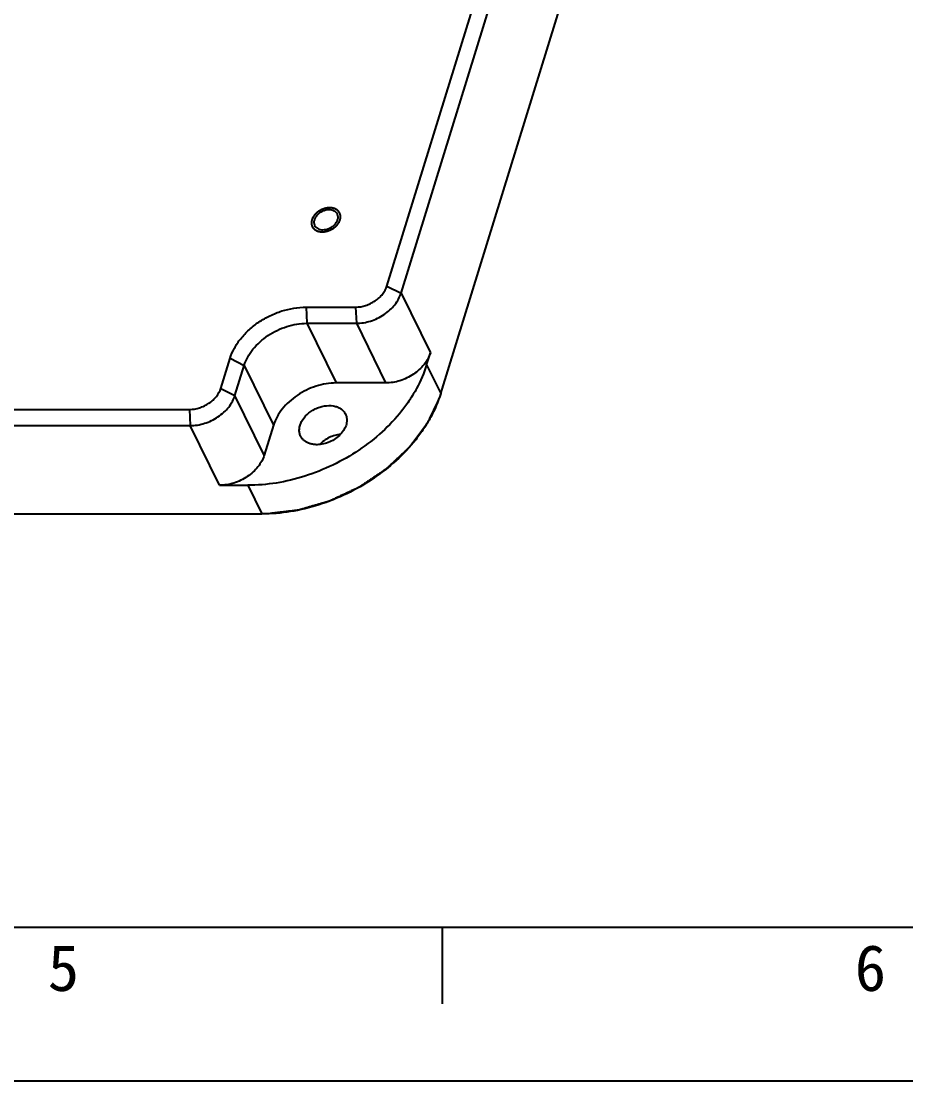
# Model space of a CAD drawing. Header units: millimetres. Extents: x 0 to 841, y 0 to 594.
# Drawn here: x 235.6 to 293.1, y 0 to 68.9 of the extents above; entities that cross this region are included whole.
import ezdxf

# ---------------------------------------------------------------- set-up
doc = ezdxf.new("R2010")
doc.units = ezdxf.units.MM
doc.header["$LTSCALE"] = 46.255
doc.layers.get('0').update_dxf_attribs({"linetype": 'CONTINUOUS'})
for name, color, linetype in [('09_ALL_ROUNDS', 7, 'CONTINUOUS'), ('10_ALL_CHAMFER', 7, 'CONTINUOUS'), ('11_ALL_COSMETICS', 7, 'CONTINUOUS'), ('20_ALL_FEATURES', 7, 'CONTINUOUS')]:
    doc.layers.add(name, color=color, linetype=linetype)
doc.styles.add('TEXTSTYLE_2', font='simfang.ttf')

msp = doc.modelspace()

# ---------------------------------------------------------------- linework, layer by layer
at = {"color": 7}
for p, q in [((25, 10), (831, 10)), ((263, 5), (263, 10)), ((0, 0), (841, 0))]:
    msp.add_line(p, q, dxfattribs=at)
at = {"color": 4}
for points in [[(256.34, 56.025), (256.342, 56.038), (256.346, 56.057), (256.351, 56.082), (256.355, 56.101), (256.358, 56.12), (256.361, 56.136), (256.364, 56.148), (256.366, 56.158), (256.367, 56.166), (256.368, 56.171), (256.369, 56.175), (256.37, 56.177), (256.369, 56.179), (256.369, 56.182), (256.369, 56.188), (256.369, 56.195), (256.368, 56.204), (256.368, 56.217), (256.367, 56.232), (256.366, 56.25), (256.365, 56.268), (256.364, 56.284), (256.364, 56.296), (256.364, 56.304), (256.363, 56.31), (256.363, 56.314), (256.363, 56.318), (256.363, 56.321), (256.363, 56.323), (256.362, 56.325), (256.361, 56.328), (256.36, 56.332), (256.359, 56.336), (256.357, 56.342), (256.355, 56.349), (256.351, 56.36), (256.347, 56.374), (256.341, 56.391), (256.336, 56.408), (256.332, 56.422), (256.328, 56.433), (256.326, 56.44), (256.324, 56.446), (256.323, 56.45), (256.322, 56.453), (256.321, 56.456), (256.32, 56.458), (256.319, 56.46), (256.317, 56.463), (256.315, 56.466), (256.313, 56.47), (256.309, 56.475), (256.305, 56.481), (256.299, 56.491), (256.29, 56.503), (256.281, 56.519), (256.271, 56.534), (256.263, 56.546), (256.256, 56.556), (256.252, 56.562), (256.249, 56.567), (256.246, 56.571), (256.244, 56.574), (256.243, 56.577), (256.241, 56.579), (256.24, 56.58), (256.237, 56.582), (256.234, 56.585), (256.231, 56.588), (256.227, 56.592), (256.221, 56.597), (256.212, 56.605), (256.2, 56.615), (256.187, 56.627), (256.173, 56.639), (256.162, 56.65), (256.153, 56.658), (256.146, 56.664), (256.14, 56.669), (256.136, 56.672), (256.134, 56.674), (256.133, 56.676), (256.13, 56.677), (256.127, 56.678), (256.122, 56.681), (256.115, 56.685), (256.107, 56.689), (256.096, 56.695), (256.081, 56.703), (256.064, 56.712), (256.047, 56.721), (256.033, 56.728), (256.022, 56.734), (256.013, 56.739), (256.006, 56.743), (256.001, 56.745), (255.998, 56.747), (255.996, 56.748), (255.994, 56.749), (255.991, 56.75), (255.985, 56.751), (255.977, 56.754), (255.967, 56.756), (255.953, 56.76), (255.937, 56.765), (255.917, 56.77), (255.897, 56.776), (255.881, 56.781), (255.868, 56.784), (255.858, 56.787), (255.85, 56.789), (255.844, 56.791), (255.841, 56.792), (255.838, 56.793), (255.835, 56.793), (255.832, 56.793), (255.825, 56.794), (255.816, 56.795), (255.805, 56.796), (255.79, 56.797), (255.772, 56.799), (255.75, 56.8), (255.727, 56.802), (255.709, 56.804), (255.694, 56.805), (255.683, 56.806), (255.674, 56.807), (255.667, 56.808), (255.664, 56.808), (255.661, 56.808), (255.658, 56.808), (255.654, 56.808), (255.648, 56.807), (255.638, 56.806), (255.627, 56.805), (255.611, 56.804), (255.592, 56.803), (255.569, 56.801), (255.546, 56.799), (255.527, 56.797), (255.512, 56.796), (255.5, 56.795), (255.491, 56.794), (255.484, 56.794), (255.48, 56.793), (255.477, 56.793), (255.475, 56.793), (255.471, 56.792), (255.464, 56.79), (255.454, 56.788), (255.443, 56.785), (255.427, 56.781), (255.408, 56.777), (255.385, 56.771), (255.361, 56.766), (255.342, 56.761), (255.326, 56.757), (255.315, 56.755), (255.305, 56.752), (255.298, 56.751), (255.295, 56.75), (255.292, 56.749), (255.289, 56.748), (255.285, 56.746), (255.278, 56.744), (255.269, 56.74), (255.258, 56.736), (255.243, 56.73), (255.224, 56.722), (255.201, 56.713), (255.179, 56.704), (255.16, 56.697), (255.145, 56.691), (255.133, 56.686), (255.124, 56.683), (255.117, 56.68), (255.114, 56.678), (255.111, 56.677), (255.108, 56.676), (255.104, 56.674), (255.098, 56.67), (255.089, 56.665), (255.079, 56.659), (255.064, 56.651), (255.046, 56.64), (255.025, 56.628), (255.003, 56.616), (254.985, 56.605), (254.971, 56.597), (254.96, 56.591), (254.951, 56.586), (254.945, 56.582), (254.941, 56.58), (254.939, 56.579), (254.936, 56.577), (254.933, 56.574), (254.928, 56.57), (254.92, 56.564), (254.91, 56.557), (254.898, 56.547), (254.882, 56.534), (254.863, 56.52), (254.845, 56.505), (254.829, 56.493), (254.816, 56.483), (254.807, 56.475), (254.799, 56.469), (254.794, 56.465), (254.791, 56.462), (254.788, 56.461), (254.786, 56.458), (254.783, 56.456), (254.779, 56.451), (254.772, 56.444), (254.764, 56.435), (254.754, 56.424), (254.741, 56.41), (254.725, 56.393), (254.709, 56.376), (254.696, 56.362), (254.685, 56.351), (254.677, 56.343), (254.671, 56.336), (254.666, 56.331), (254.664, 56.328), (254.661, 56.326), (254.66, 56.324), (254.658, 56.321), (254.654, 56.315), (254.649, 56.308), (254.643, 56.298), (254.635, 56.286), (254.625, 56.271), (254.613, 56.253), (254.6, 56.235), (254.59, 56.219), (254.582, 56.207), (254.576, 56.198), (254.571, 56.19), (254.567, 56.185), (254.565, 56.182), (254.564, 56.18), (254.563, 56.177), (254.561, 56.174), (254.559, 56.168), (254.556, 56.16), (254.551, 56.151), (254.546, 56.138), (254.539, 56.122), (254.528, 56.096), (254.514, 56.064), (254.503, 56.038), (254.498, 56.025)], [(254.498, 56.025), (254.495, 56.012), (254.492, 55.993), (254.487, 55.968), (254.483, 55.949), (254.479, 55.93), (254.476, 55.914), (254.474, 55.901), (254.472, 55.892), (254.47, 55.884), (254.469, 55.878), (254.469, 55.875), (254.468, 55.873), (254.468, 55.87), (254.469, 55.867), (254.469, 55.862), (254.469, 55.854), (254.47, 55.845), (254.47, 55.833), (254.471, 55.818), (254.472, 55.8), (254.473, 55.781), (254.473, 55.766), (254.474, 55.754), (254.474, 55.746), (254.474, 55.74), (254.475, 55.736), (254.475, 55.732), (254.475, 55.729), (254.475, 55.726), (254.476, 55.724), (254.477, 55.721), (254.478, 55.718), (254.479, 55.714), (254.481, 55.708), (254.483, 55.701), (254.487, 55.69), (254.491, 55.676), (254.496, 55.659), (254.502, 55.642), (254.506, 55.628), (254.51, 55.617), (254.512, 55.61), (254.514, 55.604), (254.515, 55.6), (254.516, 55.596), (254.517, 55.593), (254.518, 55.591), (254.519, 55.59), (254.521, 55.587), (254.523, 55.584), (254.525, 55.58), (254.528, 55.575), (254.532, 55.569), (254.539, 55.559), (254.547, 55.546), (254.557, 55.531), (254.567, 55.516), (254.575, 55.504), (254.582, 55.494), (254.586, 55.487), (254.589, 55.482), (254.591, 55.478), (254.594, 55.475), (254.595, 55.473), (254.596, 55.471), (254.598, 55.469), (254.6, 55.467), (254.603, 55.465), (254.607, 55.462), (254.611, 55.458), (254.617, 55.453), (254.626, 55.445), (254.637, 55.435), (254.651, 55.422), (254.664, 55.41), (254.676, 55.4), (254.685, 55.392), (254.692, 55.386), (254.697, 55.381), (254.701, 55.377), (254.704, 55.375), (254.705, 55.374), (254.707, 55.373), (254.71, 55.371), (254.715, 55.369), (254.722, 55.365), (254.731, 55.36), (254.742, 55.354), (254.756, 55.347), (254.773, 55.338), (254.79, 55.329), (254.805, 55.321), (254.816, 55.315), (254.824, 55.311), (254.832, 55.307), (254.836, 55.304), (254.839, 55.303), (254.841, 55.302), (254.844, 55.301), (254.847, 55.3), (254.853, 55.298), (254.861, 55.296), (254.871, 55.293), (254.884, 55.29), (254.901, 55.285), (254.92, 55.279), (254.94, 55.274), (254.957, 55.269), (254.97, 55.265), (254.98, 55.263), (254.988, 55.26), (254.994, 55.259), (254.997, 55.258), (254.999, 55.257), (255.002, 55.257), (255.006, 55.256), (255.012, 55.256), (255.022, 55.255), (255.033, 55.254), (255.048, 55.253), (255.066, 55.251), (255.088, 55.249), (255.11, 55.247), (255.129, 55.246), (255.144, 55.244), (255.155, 55.243), (255.164, 55.243), (255.17, 55.242), (255.174, 55.242), (255.177, 55.241), (255.18, 55.242), (255.183, 55.242), (255.19, 55.243), (255.2, 55.243), (255.211, 55.244), (255.226, 55.246), (255.246, 55.247), (255.269, 55.249), (255.291, 55.251), (255.311, 55.252), (255.326, 55.254), (255.337, 55.255), (255.347, 55.255), (255.354, 55.256), (255.357, 55.256), (255.36, 55.256), (255.363, 55.257), (255.367, 55.258), (255.374, 55.26), (255.384, 55.262), (255.395, 55.265), (255.411, 55.268), (255.43, 55.273), (255.453, 55.279), (255.476, 55.284), (255.496, 55.289), (255.511, 55.292), (255.523, 55.295), (255.532, 55.297), (255.539, 55.299), (255.543, 55.3), (255.546, 55.301), (255.549, 55.302), (255.553, 55.303), (255.559, 55.306), (255.569, 55.31), (255.58, 55.314), (255.595, 55.32), (255.614, 55.328), (255.636, 55.337), (255.659, 55.345), (255.678, 55.353), (255.693, 55.359), (255.704, 55.363), (255.714, 55.367), (255.72, 55.37), (255.724, 55.371), (255.727, 55.372), (255.73, 55.374), (255.733, 55.376), (255.739, 55.38), (255.748, 55.385), (255.759, 55.391), (255.774, 55.399), (255.791, 55.409), (255.813, 55.422), (255.834, 55.434), (255.852, 55.444), (255.867, 55.452), (255.877, 55.459), (255.886, 55.464), (255.893, 55.467), (255.896, 55.469), (255.899, 55.471), (255.901, 55.473), (255.904, 55.475), (255.91, 55.48), (255.918, 55.486), (255.927, 55.493), (255.94, 55.503), (255.955, 55.515), (255.974, 55.53), (255.993, 55.545), (256.009, 55.557), (256.021, 55.567), (256.031, 55.574), (256.039, 55.58), (256.044, 55.585), (256.047, 55.587), (256.05, 55.589), (256.052, 55.591), (256.054, 55.594), (256.059, 55.599), (256.065, 55.606), (256.073, 55.614), (256.084, 55.626), (256.097, 55.64), (256.113, 55.656), (256.129, 55.673), (256.142, 55.687), (256.152, 55.699), (256.16, 55.707), (256.167, 55.714), (256.172, 55.719), (256.174, 55.722), (256.176, 55.724), (256.178, 55.726), (256.18, 55.729), (256.183, 55.734), (256.188, 55.742), (256.194, 55.751), (256.203, 55.763), (256.213, 55.779), (256.225, 55.797), (256.237, 55.815), (256.247, 55.83), (256.256, 55.843), (256.262, 55.852), (256.267, 55.859), (256.27, 55.865), (256.272, 55.868), (256.274, 55.87), (256.275, 55.872), (256.276, 55.876), (256.279, 55.881), (256.282, 55.889), (256.286, 55.899), (256.292, 55.912), (256.299, 55.928), (256.31, 55.954), (256.323, 55.986), (256.334, 56.012), (256.34, 56.025)]]:
    msp.add_open_spline(points, degree=3, knots=[0, 0, 0, 0, 0.015625, 0.023438, 0.03125, 0.039062, 0.046875, 0.050781, 0.054688, 0.058594, 0.060547, 0.061523, 0.0625, 0.063477, 0.064453, 0.066406, 0.070312, 0.074219, 0.078125, 0.085938, 0.09375, 0.101562, 0.109375, 0.113281, 0.117188, 0.119141, 0.121094, 0.123047, 0.124023, 0.125, 0.125977, 0.126953, 0.128906, 0.130859, 0.132812, 0.136719, 0.140625, 0.148438, 0.15625, 0.164062, 0.171875, 0.175781, 0.179688, 0.181641, 0.183594, 0.185547, 0.186523, 0.1875, 0.188477, 0.189453, 0.191406, 0.193359, 0.195312, 0.199219, 0.203125, 0.210938, 0.21875, 0.226562, 0.234375, 0.238281, 0.242188, 0.244141, 0.246094, 0.248047, 0.249023, 0.25, 0.250977, 0.251953, 0.253906, 0.255859, 0.257812, 0.261719, 0.265625, 0.273438, 0.28125, 0.289062, 0.296875, 0.300781, 0.304688, 0.308594, 0.310547, 0.311523, 0.3125, 0.313477, 0.314453, 0.316406, 0.320312, 0.324219, 0.328125, 0.335938, 0.34375, 0.351562, 0.359375, 0.363281, 0.367188, 0.371094, 0.373047, 0.374023, 0.375, 0.375977, 0.376953, 0.378906, 0.382812, 0.386719, 0.390625, 0.398438, 0.40625, 0.414062, 0.421875, 0.425781, 0.429688, 0.433594, 0.435547, 0.436523, 0.4375, 0.438477, 0.439453, 0.441406, 0.445312, 0.449219, 0.453125, 0.460938, 0.46875, 0.476562, 0.484375, 0.488281, 0.492188, 0.496094, 0.498047, 0.499023, 0.5, 0.500977, 0.501953, 0.503906, 0.507812, 0.511719, 0.515625, 0.523438, 0.53125, 0.539062, 0.546875, 0.550781, 0.554688, 0.558594, 0.560547, 0.561523, 0.5625, 0.563477, 0.564453, 0.566406, 0.570312, 0.574219, 0.578125, 0.585938, 0.59375, 0.601562, 0.609375, 0.613281, 0.617188, 0.621094, 0.623047, 0.624023, 0.625, 0.625977, 0.626953, 0.628906, 0.632812, 0.636719, 0.640625, 0.648438, 0.65625, 0.664062, 0.671875, 0.675781, 0.679688, 0.683594, 0.685547, 0.686523, 0.6875, 0.688477, 0.689453, 0.691406, 0.695312, 0.699219, 0.703125, 0.710938, 0.71875, 0.726562, 0.734375, 0.738281, 0.742188, 0.746094, 0.748047, 0.749023, 0.75, 0.750977, 0.751953, 0.753906, 0.757812, 0.761719, 0.765625, 0.773438, 0.78125, 0.789062, 0.796875, 0.800781, 0.804688, 0.808594, 0.810547, 0.811523, 0.8125, 0.813477, 0.814453, 0.816406, 0.820312, 0.824219, 0.828125, 0.835938, 0.84375, 0.851562, 0.859375, 0.863281, 0.867188, 0.871094, 0.873047, 0.874023, 0.875, 0.875977, 0.876953, 0.878906, 0.882812, 0.886719, 0.890625, 0.898438, 0.90625, 0.914062, 0.921875, 0.925781, 0.929688, 0.933594, 0.935547, 0.936523, 0.9375, 0.938477, 0.939453, 0.941406, 0.945312, 0.949219, 0.953125, 0.960938, 0.96875, 0.984375, 1, 1, 1, 1], dxfattribs=at)
at = {"layer": '09_ALL_ROUNDS', "color": 7}
for p, q in [((262.883, 44.717), (291.931, 138.716)), ((261.968, 46.582), (262.21, 47.365)), ((259.302, 45.407), (256.078, 45.407)), ((252.007, 42.665), (251.402, 40.707)), ((248.494, 38.749), (250.336, 38.749)), ((131.514, 36.884), (251.251, 36.884))]:
    msp.add_line(p, q, dxfattribs=at)
at = {"layer": '09_ALL_ROUNDS', "color": 4}
for p, q in [((261.968, 46.582), (262.883, 44.717)), ((250.336, 38.749), (251.251, 36.884))]:
    msp.add_line(p, q, dxfattribs=at)
at = {"layer": '09_ALL_ROUNDS', "color": 7}
for points, knots in [([(262.21, 47.365), (262.169, 47.233), (262.055, 46.969), (261.808, 46.602), (261.489, 46.265), (261.111, 45.969), (260.688, 45.727), (260.094, 45.489), (259.615, 45.407), (259.302, 45.407)], [0, 0, 0, 0, 0.111639, 0.230333, 0.355149, 0.484412, 0.615964, 0.747415, 1, 1, 1, 1]), ([(261.968, 46.582), (261.804, 46.053), (261.467, 45.272), (260.874, 44.294), (260.161, 43.318), (259.086, 42.18), (257.575, 40.998), (255.882, 40.028), (254.071, 39.305), (252.211, 38.856), (250.953, 38.749), (250.336, 38.749)], [0, 0, 0, 0, 0.111544, 0.170056, 0.230249, 0.354959, 0.484112, 0.615552, 0.74689, 0.875748, 1, 1, 1, 1]), ([(262.883, 44.717), (262.719, 44.188), (262.382, 43.407), (261.79, 42.429), (261.076, 41.453), (260.001, 40.315), (258.49, 39.133), (256.797, 38.163), (254.986, 37.44), (253.126, 36.991), (251.868, 36.884), (251.251, 36.884)], [0, 0, 0, 0, 0.111544, 0.170056, 0.230249, 0.354959, 0.484112, 0.615552, 0.74689, 0.875748, 1, 1, 1, 1]), ([(251.402, 40.707), (251.361, 40.575), (251.247, 40.311), (251, 39.944), (250.682, 39.606), (250.304, 39.311), (249.88, 39.068), (249.286, 38.831), (248.807, 38.749), (248.494, 38.749)], [0, 0, 0, 0, 0.111639, 0.230333, 0.355149, 0.484412, 0.615964, 0.747415, 1, 1, 1, 1])]:
    msp.add_open_spline(points, degree=3, knots=knots, dxfattribs=at)
at = {"layer": '10_ALL_CHAMFER', "color": 7}
for p, q in [((259.384, 51.717), (287.947, 144.149)), ((260.303, 51.25), (288.867, 143.683)), ((254.124, 50.346), (257.348, 50.346)), ((254.172, 49.292), (257.395, 49.292)), ((248.576, 45.058), (249.181, 47.017)), ((249.496, 44.592), (250.101, 46.55)), ((187.089, 43.687), (246.54, 43.687)), ((187.136, 42.634), (246.588, 42.634))]:
    msp.add_line(p, q, dxfattribs=at)
at = {"layer": '10_ALL_CHAMFER', "color": 4}
for p, q in [((259.384, 51.717), (260.303, 51.25)), ((260.303, 51.25), (262.21, 47.365)), ((254.124, 50.346), (254.172, 49.292)), ((257.348, 50.346), (257.395, 49.292)), ((254.172, 49.292), (256.078, 45.407)), ((257.395, 49.292), (259.302, 45.407)), ((249.181, 47.017), (250.101, 46.55)), ((250.101, 46.55), (252.007, 42.665)), ((248.576, 45.058), (249.496, 44.592)), ((251.402, 40.707), (249.496, 44.592)), ((246.54, 43.687), (246.588, 42.634)), ((248.494, 38.749), (246.588, 42.634))]:
    msp.add_line(p, q, dxfattribs=at)
at = {"layer": '10_ALL_CHAMFER', "color": 7}
for points, knots in [([(257.348, 50.346), (257.567, 50.346), (257.902, 50.403), (258.318, 50.57), (258.615, 50.739), (258.879, 50.946), (259.168, 51.252), (259.325, 51.526), (259.384, 51.717)], [0, 0, 0, 0, 0.252835, 0.384416, 0.516099, 0.645491, 0.77043, 1, 1, 1, 1]), ([(257.395, 49.292), (257.708, 49.292), (258.187, 49.374), (258.782, 49.612), (259.205, 49.854), (259.583, 50.15), (259.901, 50.487), (260.148, 50.854), (260.262, 51.118), (260.303, 51.25)], [0, 0, 0, 0, 0.252585, 0.384036, 0.515588, 0.644851, 0.769667, 0.888361, 1, 1, 1, 1]), ([(249.181, 47.017), (249.251, 47.241), (249.445, 47.69), (249.864, 48.314), (250.406, 48.888), (251.048, 49.39), (251.768, 49.802), (252.778, 50.206), (253.592, 50.346), (254.124, 50.346)], [0, 0, 0, 0, 0.111639, 0.230333, 0.355149, 0.484412, 0.615964, 0.747415, 1, 1, 1, 1]), ([(250.101, 46.55), (250.158, 46.735), (250.318, 47.105), (250.663, 47.619), (251.109, 48.091), (251.638, 48.505), (252.231, 48.844), (253.063, 49.177), (253.733, 49.292), (254.172, 49.292)], [0, 0, 0, 0, 0.111639, 0.230333, 0.355149, 0.484412, 0.615964, 0.747415, 1, 1, 1, 1]), ([(246.54, 43.687), (246.76, 43.687), (247.095, 43.745), (247.511, 43.911), (247.807, 44.081), (248.072, 44.288), (248.36, 44.593), (248.517, 44.868), (248.576, 45.058)], [0, 0, 0, 0, 0.252835, 0.384416, 0.516099, 0.645491, 0.77043, 1, 1, 1, 1]), ([(246.588, 42.634), (246.901, 42.634), (247.38, 42.716), (247.974, 42.953), (248.397, 43.196), (248.775, 43.492), (249.094, 43.829), (249.341, 44.196), (249.455, 44.46), (249.496, 44.592)], [0, 0, 0, 0, 0.252585, 0.384036, 0.515588, 0.644851, 0.769667, 0.888361, 1, 1, 1, 1])]:
    msp.add_open_spline(points, degree=3, knots=knots, dxfattribs=at)
at = {"layer": '11_ALL_COSMETICS', "color": 7}
for p, q in [((262.883, 44.717), (291.931, 138.716)), ((131.514, 36.884), (251.251, 36.884))]:
    msp.add_line(p, q, dxfattribs=at)
for points, knots in [([(262.798, 44.46), (262.741, 44.34), (262.656, 44.16), (262.542, 43.919), (262.457, 43.739), (262.385, 43.589), (262.328, 43.468), (262.286, 43.378), (262.243, 43.288), (262.2, 43.198), (262.165, 43.123), (262.136, 43.063), (262.115, 43.018), (262.093, 42.972), (262.076, 42.935), (262.061, 42.905), (262.051, 42.882), (262.042, 42.864), (262.035, 42.849), (262.029, 42.837), (262.025, 42.828), (262.021, 42.82), (262.019, 42.816), (262.017, 42.812), (262.015, 42.809), (262.013, 42.806), (262.009, 42.801), (262.003, 42.793), (261.995, 42.782), (261.984, 42.768), (261.971, 42.749), (261.955, 42.728), (261.933, 42.699), (261.896, 42.648), (261.842, 42.576), (261.777, 42.489), (261.713, 42.402), (261.627, 42.287), (261.519, 42.142), (261.39, 41.968), (261.283, 41.824), (261.197, 41.708), (261.132, 41.621), (261.068, 41.534), (261.014, 41.462), (260.971, 41.404), (260.939, 41.361), (260.912, 41.325), (260.89, 41.296), (260.877, 41.278), (260.866, 41.263), (260.858, 41.252), (260.851, 41.243), (260.846, 41.236), (260.842, 41.231), (260.84, 41.228), (260.837, 41.224), (260.833, 41.22), (260.828, 41.215), (260.821, 41.209), (260.812, 41.201), (260.799, 41.188), (260.782, 41.172), (260.755, 41.147), (260.721, 41.115), (260.68, 41.076), (260.64, 41.038), (260.599, 41), (260.545, 40.949), (260.477, 40.885), (260.368, 40.782), (260.233, 40.654), (260.07, 40.501), (259.934, 40.373), (259.826, 40.271), (259.745, 40.194), (259.663, 40.117), (259.582, 40.041), (259.514, 39.977), (259.46, 39.926), (259.426, 39.894), (259.399, 39.868), (259.382, 39.852), (259.368, 39.839), (259.36, 39.831), (259.354, 39.826), (259.351, 39.823), (259.349, 39.821), (259.347, 39.82), (259.345, 39.818), (259.341, 39.816), (259.334, 39.811), (259.324, 39.804), (259.307, 39.793), (259.287, 39.779), (259.263, 39.763), (259.231, 39.741), (259.19, 39.714), (259.142, 39.681), (259.093, 39.648), (259.028, 39.605), (258.948, 39.55), (258.851, 39.484), (258.753, 39.419), (258.624, 39.331), (258.462, 39.222), (258.301, 39.113), (258.171, 39.025), (258.074, 38.96), (257.977, 38.894), (257.896, 38.84), (257.832, 38.796), (257.783, 38.763), (257.735, 38.73), (257.694, 38.703), (257.662, 38.681), (257.638, 38.665), (257.617, 38.651), (257.601, 38.64), (257.591, 38.633), (257.584, 38.629), (257.58, 38.626), (257.577, 38.624), (257.575, 38.623), (257.573, 38.622), (257.569, 38.62), (257.562, 38.616), (257.55, 38.611), (257.533, 38.603), (257.51, 38.592), (257.475, 38.576), (257.43, 38.555), (257.359, 38.521), (257.27, 38.48), (257.163, 38.43), (257.056, 38.38), (256.949, 38.33), (256.806, 38.263), (256.628, 38.18), (256.414, 38.08), (256.235, 37.996), (256.093, 37.93), (255.986, 37.88), (255.896, 37.838), (255.825, 37.805), (255.772, 37.78), (255.727, 37.759), (255.691, 37.742), (255.669, 37.732), (255.651, 37.723), (255.64, 37.718), (255.631, 37.714), (255.625, 37.711), (255.619, 37.708), (255.614, 37.707), (255.61, 37.705), (255.604, 37.704), (255.595, 37.701), (255.583, 37.698), (255.57, 37.694), (255.551, 37.689), (255.528, 37.682), (255.492, 37.671), (255.446, 37.658), (255.391, 37.642), (255.317, 37.621), (255.225, 37.595), (255.115, 37.563), (255.005, 37.531), (254.858, 37.489), (254.675, 37.436), (254.454, 37.372), (254.271, 37.319), (254.124, 37.277), (254.014, 37.245), (253.904, 37.213), (253.812, 37.187), (253.748, 37.168), (253.711, 37.158), (253.683, 37.15), (253.661, 37.143), (253.642, 37.138), (253.628, 37.134), (253.617, 37.131), (253.609, 37.128), (253.604, 37.127), (253.6, 37.127), (253.594, 37.126), (253.584, 37.125), (253.573, 37.124), (253.559, 37.122), (253.54, 37.12), (253.517, 37.117), (253.489, 37.114), (253.451, 37.109), (253.405, 37.104), (253.349, 37.097), (253.293, 37.091), (253.218, 37.082), (253.124, 37.071), (253.012, 37.058), (252.863, 37.041), (252.676, 37.019), (252.452, 36.993), (252.228, 36.967), (251.929, 36.932), (251.704, 36.906), (251.555, 36.888)], [0, 0, 0, 0, 0.03125, 0.046875, 0.0625, 0.078125, 0.085938, 0.09375, 0.101562, 0.109375, 0.117188, 0.121094, 0.125, 0.128906, 0.132812, 0.134766, 0.136719, 0.138672, 0.139648, 0.140625, 0.141602, 0.14209, 0.142578, 0.142822, 0.143066, 0.143311, 0.143555, 0.144531, 0.145508, 0.146484, 0.148438, 0.150391, 0.152344, 0.15625, 0.164062, 0.171875, 0.179688, 0.1875, 0.203125, 0.21875, 0.234375, 0.242188, 0.25, 0.257812, 0.265625, 0.269531, 0.273438, 0.277344, 0.279297, 0.28125, 0.282227, 0.283203, 0.28418, 0.284668, 0.285156, 0.2854, 0.285645, 0.286133, 0.286621, 0.287109, 0.288086, 0.289062, 0.291016, 0.292969, 0.296875, 0.300781, 0.304688, 0.308594, 0.3125, 0.320312, 0.328125, 0.34375, 0.359375, 0.375, 0.382812, 0.390625, 0.398438, 0.40625, 0.414062, 0.417969, 0.421875, 0.423828, 0.425781, 0.426758, 0.427734, 0.428223, 0.428467, 0.428589, 0.428711, 0.428955, 0.429199, 0.429688, 0.430664, 0.431641, 0.433594, 0.435547, 0.4375, 0.441406, 0.445312, 0.449219, 0.453125, 0.460938, 0.46875, 0.476562, 0.484375, 0.5, 0.515625, 0.523438, 0.53125, 0.539062, 0.546875, 0.550781, 0.554688, 0.558594, 0.5625, 0.564453, 0.566406, 0.568359, 0.569336, 0.570312, 0.570801, 0.571045, 0.571289, 0.571411, 0.571533, 0.571777, 0.572266, 0.573242, 0.574219, 0.576172, 0.578125, 0.582031, 0.585938, 0.59375, 0.601562, 0.609375, 0.617188, 0.625, 0.640625, 0.65625, 0.671875, 0.679688, 0.6875, 0.695312, 0.699219, 0.703125, 0.707031, 0.708984, 0.710938, 0.711914, 0.712891, 0.713379, 0.713867, 0.714355, 0.7146, 0.714844, 0.715332, 0.71582, 0.716797, 0.717773, 0.71875, 0.720703, 0.722656, 0.726562, 0.730469, 0.734375, 0.742188, 0.75, 0.757812, 0.765625, 0.78125, 0.796875, 0.8125, 0.820312, 0.828125, 0.835938, 0.84375, 0.847656, 0.849609, 0.851562, 0.853516, 0.854492, 0.855469, 0.856445, 0.856934, 0.857178, 0.857422, 0.85791, 0.858398, 0.859375, 0.860352, 0.861328, 0.863281, 0.865234, 0.867188, 0.871094, 0.875, 0.878906, 0.882812, 0.890625, 0.898438, 0.90625, 0.921875, 0.9375, 0.953125, 0.96875, 1, 1, 1, 1]), ([(262.883, 44.717), (262.882, 44.714), (262.88, 44.709), (262.878, 44.703), (262.877, 44.699), (262.876, 44.697), (262.876, 44.694), (262.875, 44.692), (262.875, 44.691), (262.874, 44.69), (262.874, 44.69), (262.874, 44.689), (262.874, 44.688), (262.873, 44.686), (262.872, 44.682), (262.87, 44.678), (262.868, 44.671), (262.866, 44.662), (262.863, 44.654), (262.861, 44.647), (262.859, 44.643), (262.858, 44.639), (262.858, 44.637), (262.857, 44.636), (262.857, 44.635), (262.857, 44.635), (262.857, 44.634), (262.856, 44.633), (262.855, 44.631), (262.855, 44.628), (262.854, 44.626), (262.853, 44.622), (262.852, 44.619), (262.851, 44.615), (262.85, 44.613), (262.849, 44.612), (262.849, 44.61), (262.849, 44.609), (262.848, 44.609), (262.848, 44.608), (262.848, 44.608), (262.848, 44.607), (262.848, 44.606), (262.847, 44.605), (262.846, 44.603), (262.846, 44.6), (262.844, 44.597), (262.843, 44.592), (262.841, 44.586), (262.838, 44.579), (262.836, 44.572), (262.835, 44.567), (262.833, 44.562), (262.832, 44.558), (262.831, 44.555), (262.83, 44.554), (262.83, 44.553), (262.83, 44.553), (262.83, 44.552), (262.829, 44.551), (262.829, 44.549), (262.828, 44.547), (262.827, 44.544), (262.825, 44.539), (262.824, 44.535), (262.823, 44.532), (262.822, 44.53), (262.822, 44.528), (262.821, 44.527), (262.821, 44.526), (262.821, 44.526), (262.82, 44.524), (262.82, 44.523), (262.819, 44.521), (262.818, 44.519), (262.817, 44.514), (262.815, 44.509), (262.813, 44.503), (262.81, 44.495), (262.805, 44.481), (262.801, 44.468), (262.798, 44.46)], [0, 0, 0, 0, 0.0625, 0.09375, 0.109375, 0.125, 0.140625, 0.15625, 0.160156, 0.164062, 0.166016, 0.167969, 0.171875, 0.179688, 0.1875, 0.203125, 0.21875, 0.25, 0.28125, 0.296875, 0.3125, 0.320312, 0.328125, 0.332031, 0.333984, 0.335938, 0.339844, 0.34375, 0.359375, 0.375, 0.390625, 0.40625, 0.4375, 0.453125, 0.46875, 0.476562, 0.484375, 0.492188, 0.496094, 0.498047, 0.5, 0.501953, 0.503906, 0.507812, 0.515625, 0.523438, 0.53125, 0.546875, 0.5625, 0.59375, 0.609375, 0.625, 0.640625, 0.65625, 0.660156, 0.664062, 0.666016, 0.667969, 0.671875, 0.679688, 0.6875, 0.703125, 0.71875, 0.75, 0.78125, 0.796875, 0.8125, 0.820312, 0.828125, 0.832031, 0.833984, 0.835938, 0.839844, 0.84375, 0.851562, 0.859375, 0.875, 0.890625, 0.90625, 0.9375, 1, 1, 1, 1]), ([(251.555, 36.888), (251.551, 36.888), (251.545, 36.888), (251.538, 36.888), (251.534, 36.888), (251.531, 36.887), (251.528, 36.887), (251.525, 36.887), (251.524, 36.887), (251.523, 36.887), (251.523, 36.887), (251.522, 36.887), (251.52, 36.887), (251.517, 36.887), (251.513, 36.887), (251.508, 36.887), (251.5, 36.887), (251.49, 36.887), (251.48, 36.886), (251.472, 36.886), (251.467, 36.886), (251.463, 36.886), (251.46, 36.886), (251.459, 36.886), (251.458, 36.886), (251.457, 36.886), (251.457, 36.886), (251.455, 36.886), (251.453, 36.886), (251.45, 36.886), (251.447, 36.886), (251.443, 36.886), (251.439, 36.885), (251.435, 36.885), (251.432, 36.885), (251.43, 36.885), (251.429, 36.885), (251.427, 36.885), (251.426, 36.885), (251.426, 36.885), (251.426, 36.885), (251.425, 36.885), (251.424, 36.885), (251.422, 36.885), (251.419, 36.885), (251.416, 36.885), (251.412, 36.885), (251.407, 36.885), (251.399, 36.885), (251.391, 36.885), (251.383, 36.885), (251.377, 36.885), (251.371, 36.885), (251.367, 36.884), (251.363, 36.884), (251.362, 36.884), (251.361, 36.884), (251.361, 36.884), (251.36, 36.884), (251.358, 36.884), (251.356, 36.884), (251.354, 36.884), (251.35, 36.884), (251.345, 36.884), (251.34, 36.884), (251.336, 36.884), (251.334, 36.884), (251.333, 36.884), (251.331, 36.884), (251.33, 36.884), (251.329, 36.884), (251.329, 36.884), (251.328, 36.884), (251.327, 36.884), (251.326, 36.884), (251.323, 36.884), (251.32, 36.884), (251.315, 36.884), (251.309, 36.884), (251.302, 36.884), (251.292, 36.884), (251.276, 36.884), (251.261, 36.884), (251.251, 36.884)], [0, 0, 0, 0, 0.0625, 0.09375, 0.109375, 0.125, 0.140625, 0.15625, 0.160156, 0.164062, 0.166016, 0.167969, 0.171875, 0.179688, 0.1875, 0.203125, 0.21875, 0.25, 0.28125, 0.296875, 0.3125, 0.320312, 0.328125, 0.332031, 0.333984, 0.335938, 0.339844, 0.34375, 0.359375, 0.375, 0.390625, 0.40625, 0.4375, 0.453125, 0.46875, 0.476562, 0.484375, 0.492188, 0.496094, 0.498047, 0.5, 0.501953, 0.503906, 0.507812, 0.515625, 0.523438, 0.53125, 0.546875, 0.5625, 0.59375, 0.609375, 0.625, 0.640625, 0.65625, 0.660156, 0.664062, 0.666016, 0.667969, 0.671875, 0.679688, 0.6875, 0.703125, 0.71875, 0.75, 0.78125, 0.796875, 0.804688, 0.8125, 0.820312, 0.828125, 0.830078, 0.832031, 0.833984, 0.835938, 0.839844, 0.84375, 0.851562, 0.859375, 0.875, 0.890625, 0.90625, 0.9375, 1, 1, 1, 1])]:
    msp.add_open_spline(points, degree=3, knots=knots, dxfattribs=at)
at = {"layer": '20_ALL_FEATURES', "color": 7}
for points, knots in [([(255.619, 56.671), (255.475, 56.671), (255.255, 56.619), (255.002, 56.476), (254.838, 56.335), (254.715, 56.172), (254.642, 55.997), (254.627, 55.847), (254.647, 55.737), (254.666, 55.686), (254.678, 55.661)], [0, 0, 0, 0, 0.269823, 0.409249, 0.54487, 0.672634, 0.790212, 0.897973, 0.949402, 1, 1, 1, 1]), ([(256.159, 56.388), (256.138, 56.432), (256.078, 56.514), (255.951, 56.605), (255.793, 56.66), (255.678, 56.671), (255.619, 56.671)], [0, 0, 0, 0, 0.226855, 0.465046, 0.722054, 1, 1, 1, 1]), ([(255.219, 55.379), (255.363, 55.379), (255.583, 55.431), (255.836, 55.574), (256, 55.714), (256.123, 55.878), (256.196, 56.053), (256.21, 56.203), (256.191, 56.313), (256.171, 56.364), (256.159, 56.388)], [0, 0, 0, 0, 0.269823, 0.409249, 0.54487, 0.672634, 0.790212, 0.897973, 0.949402, 1, 1, 1, 1]), ([(254.678, 55.661), (254.7, 55.618), (254.759, 55.536), (254.887, 55.445), (255.045, 55.39), (255.16, 55.379), (255.219, 55.379)], [0, 0, 0, 0, 0.226855, 0.465046, 0.722054, 1, 1, 1, 1]), ([(256.078, 45.407), (255.64, 45.407), (254.97, 45.292), (254.137, 44.959), (253.545, 44.62), (253.016, 44.206), (252.57, 43.734), (252.224, 43.22), (252.064, 42.85), (252.007, 42.665)], [0, 0, 0, 0, 0.252585, 0.384036, 0.515588, 0.644851, 0.769667, 0.888361, 1, 1, 1, 1]), ([(253.772, 41.949), (253.738, 42.019), (253.689, 42.169), (253.676, 42.412), (253.724, 42.663), (253.868, 43.005), (254.119, 43.313), (254.437, 43.565), (254.711, 43.725), (255.005, 43.844), (255.399, 43.941), (255.796, 43.951), (256.155, 43.856), (256.383, 43.74), (256.567, 43.582), (256.656, 43.45), (256.69, 43.381)], [0, 0, 0, 0, 0.052325, 0.106405, 0.163583, 0.224574, 0.35723, 0.427961, 0.5, 0.572039, 0.64277, 0.775426, 0.836417, 0.893595, 0.947675, 1, 1, 1, 1]), ([(256.69, 43.381), (256.713, 43.334), (256.751, 43.233), (256.78, 43.072), (256.78, 42.904), (256.74, 42.67), (256.617, 42.375), (256.375, 42.054), (256.053, 41.776), (255.673, 41.562), (255.262, 41.426), (254.977, 41.392), (254.838, 41.392)], [0, 0, 0, 0, 0.050506, 0.101844, 0.154745, 0.209773, 0.327139, 0.454673, 0.590049, 0.729225, 0.867409, 1, 1, 1, 1]), ([(256.365, 42.065), (256.239, 42.053), (255.986, 42.003), (255.625, 41.863), (255.292, 41.663), (255.098, 41.493), (255.012, 41.401)], [0, 0, 0, 0, 0.246565, 0.500001, 0.753436, 1, 1, 1, 1]), ([(254.026, 41.641), (253.972, 41.683), (253.875, 41.776), (253.801, 41.89), (253.772, 41.949)], [0, 0, 0, 0, 0.506219, 1, 1, 1, 1]), ([(254.838, 41.392), (254.76, 41.392), (254.609, 41.402), (254.391, 41.449), (254.195, 41.527), (254.078, 41.6), (254.026, 41.641)], [0, 0, 0, 0, 0.269184, 0.525508, 0.768732, 1, 1, 1, 1])]:
    msp.add_open_spline(points, degree=3, knots=knots, dxfattribs=at)

# ---------------------------------------------------------------- texts
at = {"color": 3, "style": 'TEXTSTYLE_2'}
for s, p in [('5', (237.319, 5.847)), ('6', (289.819, 5.847))]:
    msp.add_text(s, height=3, dxfattribs=at).set_placement(p)

doc.saveas('drawing.dxf')
